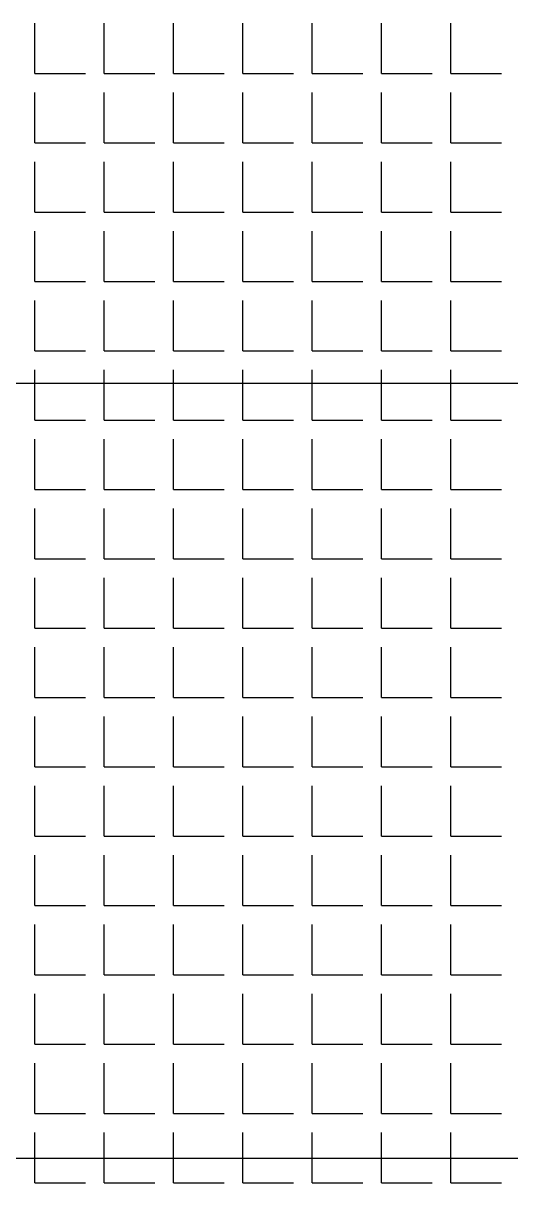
# Model space of a CAD drawing. Header units: inches. Extents: x -7543 to -822, y 102837 to 190349.
# Drawn here: x -835.33567 to -835.31633, y 102837.04885 to 102837.09485 of the extents above; entities that cross this region are included whole.
import ezdxf

# ---------------------------------------------------------------- set-up
doc = ezdxf.new("R2010")
doc.units = ezdxf.units.IN
doc.header["$MEASUREMENT"] = 0
doc.layers.add('ICOL', color=55, linetype='Continuous', lineweight=25)
doc.layers.add('TARAMA', color=8, linetype='Continuous', lineweight=25)

msp = doc.modelspace()

# ---------------------------------------------------------------- linework, layer by layer
at = {"layer": 'ICOL'}
for p, q in [((-835.3578920337359, 102837.0805632616), (-835.2403920333097, 102837.0805632616)), ((-835.3578920337359, 102837.0498214228), (-835.2103919987514, 102837.0498214228))]:
    msp.add_line(p, q, dxfattribs=at)
at = {"layer": 'TARAMA'}
for p, q in [((-835.3352067349522, 102837.0928468213), (-835.3352067349522, 102837.0948468213)), ((-835.3324567349521, 102837.0928468213), (-835.3324567349521, 102837.0948468213)), ((-835.3297067349521, 102837.0928468213), (-835.3297067349521, 102837.0948468213)), ((-835.3269567349521, 102837.0928468213), (-835.3269567349521, 102837.0948468213)), ((-835.3242067349521, 102837.0928468213), (-835.3242067349521, 102837.0948468213)), ((-835.3214567349521, 102837.0928468213), (-835.3214567349521, 102837.0948468213)), ((-835.3187067349521, 102837.0928468213), (-835.3187067349521, 102837.0948468213)), ((-835.3352067349522, 102837.0928468213), (-835.3332067349521, 102837.0928468213)), ((-835.3324567349521, 102837.0928468213), (-835.3304567349521, 102837.0928468213)), ((-835.3297067349521, 102837.0928468213), (-835.3277067349521, 102837.0928468213)), ((-835.3269567349521, 102837.0928468213), (-835.3249567349521, 102837.0928468213)), ((-835.3242067349521, 102837.0928468213), (-835.3222067349521, 102837.0928468213)), ((-835.3214567349521, 102837.0928468213), (-835.3194567349522, 102837.0928468213)), ((-835.3187067349521, 102837.0928468213), (-835.3167067349522, 102837.0928468213)), ((-835.3352067349522, 102837.0900968213), (-835.3352067349522, 102837.0920968213)), ((-835.3324567349521, 102837.0900968213), (-835.3324567349521, 102837.0920968213)), ((-835.3297067349521, 102837.0900968213), (-835.3297067349521, 102837.0920968213)), ((-835.3269567349521, 102837.0900968213), (-835.3269567349521, 102837.0920968213)), ((-835.3242067349521, 102837.0900968213), (-835.3242067349521, 102837.0920968213)), ((-835.3214567349521, 102837.0900968213), (-835.3214567349521, 102837.0920968213)), ((-835.3187067349521, 102837.0900968213), (-835.3187067349521, 102837.0920968213)), ((-835.3352067349522, 102837.0900968213), (-835.3332067349521, 102837.0900968213)), ((-835.3324567349521, 102837.0900968213), (-835.3304567349521, 102837.0900968213)), ((-835.3297067349521, 102837.0900968213), (-835.3277067349521, 102837.0900968213)), ((-835.3269567349521, 102837.0900968213), (-835.3249567349521, 102837.0900968213)), ((-835.3242067349521, 102837.0900968213), (-835.3222067349521, 102837.0900968213)), ((-835.3214567349521, 102837.0900968213), (-835.3194567349522, 102837.0900968213)), ((-835.3187067349521, 102837.0900968213), (-835.3167067349522, 102837.0900968213)), ((-835.3352067349522, 102837.0873468213), (-835.3352067349522, 102837.0893468213)), ((-835.3324567349521, 102837.0873468213), (-835.3324567349521, 102837.0893468213)), ((-835.3297067349521, 102837.0873468213), (-835.3297067349521, 102837.0893468213)), ((-835.3269567349521, 102837.0873468213), (-835.3269567349521, 102837.0893468213)), ((-835.3242067349521, 102837.0873468213), (-835.3242067349521, 102837.0893468213)), ((-835.3214567349521, 102837.0873468213), (-835.3214567349521, 102837.0893468213)), ((-835.3187067349521, 102837.0873468213), (-835.3187067349521, 102837.0893468213)), ((-835.3352067349522, 102837.0873468213), (-835.3332067349521, 102837.0873468213)), ((-835.3324567349521, 102837.0873468213), (-835.3304567349521, 102837.0873468213)), ((-835.3297067349521, 102837.0873468213), (-835.3277067349521, 102837.0873468213)), ((-835.3269567349521, 102837.0873468213), (-835.3249567349521, 102837.0873468213)), ((-835.3242067349521, 102837.0873468213), (-835.3222067349521, 102837.0873468213)), ((-835.3214567349521, 102837.0873468213), (-835.3194567349522, 102837.0873468213)), ((-835.3187067349521, 102837.0873468213), (-835.3167067349522, 102837.0873468213)), ((-835.3352067349522, 102837.0845968213), (-835.3352067349522, 102837.0865968213)), ((-835.3324567349521, 102837.0845968213), (-835.3324567349521, 102837.0865968213)), ((-835.3297067349521, 102837.0845968213), (-835.3297067349521, 102837.0865968213)), ((-835.3269567349521, 102837.0845968213), (-835.3269567349521, 102837.0865968213)), ((-835.3242067349521, 102837.0845968213), (-835.3242067349521, 102837.0865968213)), ((-835.3214567349521, 102837.0845968213), (-835.3214567349521, 102837.0865968213)), ((-835.3187067349521, 102837.0845968213), (-835.3187067349521, 102837.0865968213)), ((-835.3352067349522, 102837.0845968213), (-835.3332067349521, 102837.0845968213)), ((-835.3324567349521, 102837.0845968213), (-835.3304567349521, 102837.0845968213)), ((-835.3297067349521, 102837.0845968213), (-835.3277067349521, 102837.0845968213)), ((-835.3269567349521, 102837.0845968213), (-835.3249567349521, 102837.0845968213)), ((-835.3242067349521, 102837.0845968213), (-835.3222067349521, 102837.0845968213)), ((-835.3214567349521, 102837.0845968213), (-835.3194567349522, 102837.0845968213)), ((-835.3187067349521, 102837.0845968213), (-835.3167067349522, 102837.0845968213)), ((-835.3352067349522, 102837.0818468213), (-835.3352067349522, 102837.0838468213)), ((-835.3324567349521, 102837.0818468213), (-835.3324567349521, 102837.0838468213)), ((-835.3297067349521, 102837.0818468213), (-835.3297067349521, 102837.0838468213)), ((-835.3269567349521, 102837.0818468213), (-835.3269567349521, 102837.0838468213)), ((-835.3242067349521, 102837.0818468213), (-835.3242067349521, 102837.0838468213)), ((-835.3214567349521, 102837.0818468213), (-835.3214567349521, 102837.0838468213)), ((-835.3187067349521, 102837.0818468213), (-835.3187067349521, 102837.0838468213)), ((-835.3352067349522, 102837.0818468213), (-835.3332067349521, 102837.0818468213)), ((-835.3324567349521, 102837.0818468213), (-835.3304567349521, 102837.0818468213)), ((-835.3297067349521, 102837.0818468213), (-835.3277067349521, 102837.0818468213)), ((-835.3269567349521, 102837.0818468213), (-835.3249567349521, 102837.0818468213)), ((-835.3242067349521, 102837.0818468213), (-835.3222067349521, 102837.0818468213)), ((-835.3214567349521, 102837.0818468213), (-835.3194567349522, 102837.0818468213)), ((-835.3187067349521, 102837.0818468213), (-835.3167067349522, 102837.0818468213)), ((-835.3352067349522, 102837.0790968213), (-835.3352067349522, 102837.0810968213)), ((-835.3324567349521, 102837.0790968213), (-835.3324567349521, 102837.0810968213)), ((-835.3297067349521, 102837.0790968213), (-835.3297067349521, 102837.0810968213)), ((-835.3269567349521, 102837.0790968213), (-835.3269567349521, 102837.0810968213)), ((-835.3242067349521, 102837.0790968213), (-835.3242067349521, 102837.0810968213)), ((-835.3214567349521, 102837.0790968213), (-835.3214567349521, 102837.0810968213)), ((-835.3187067349521, 102837.0790968213), (-835.3187067349521, 102837.0810968213)), ((-835.3352067349522, 102837.0790968213), (-835.3332067349521, 102837.0790968213)), ((-835.3324567349521, 102837.0790968213), (-835.3304567349521, 102837.0790968213)), ((-835.3297067349521, 102837.0790968213), (-835.3277067349521, 102837.0790968213)), ((-835.3269567349521, 102837.0790968213), (-835.3249567349521, 102837.0790968213)), ((-835.3242067349521, 102837.0790968213), (-835.3222067349521, 102837.0790968213)), ((-835.3214567349521, 102837.0790968213), (-835.3194567349522, 102837.0790968213)), ((-835.3187067349521, 102837.0790968213), (-835.3167067349522, 102837.0790968213)), ((-835.3352067349522, 102837.0763468213), (-835.3352067349522, 102837.0783468213)), ((-835.3324567349521, 102837.0763468213), (-835.3324567349521, 102837.0783468213)), ((-835.3297067349521, 102837.0763468213), (-835.3297067349521, 102837.0783468213)), ((-835.3269567349521, 102837.0763468213), (-835.3269567349521, 102837.0783468213)), ((-835.3242067349521, 102837.0763468213), (-835.3242067349521, 102837.0783468213)), ((-835.3214567349521, 102837.0763468213), (-835.3214567349521, 102837.0783468213)), ((-835.3187067349521, 102837.0763468213), (-835.3187067349521, 102837.0783468213)), ((-835.3352067349522, 102837.0763468213), (-835.3332067349521, 102837.0763468213)), ((-835.3324567349521, 102837.0763468213), (-835.3304567349521, 102837.0763468213)), ((-835.3297067349521, 102837.0763468213), (-835.3277067349521, 102837.0763468213)), ((-835.3269567349521, 102837.0763468213), (-835.3249567349521, 102837.0763468213)), ((-835.3242067349521, 102837.0763468213), (-835.3222067349521, 102837.0763468213)), ((-835.3214567349521, 102837.0763468213), (-835.3194567349522, 102837.0763468213)), ((-835.3187067349521, 102837.0763468213), (-835.3167067349522, 102837.0763468213)), ((-835.3352067349522, 102837.0735968213), (-835.3352067349522, 102837.0755968213)), ((-835.3324567349521, 102837.0735968213), (-835.3324567349521, 102837.0755968213)), ((-835.3297067349521, 102837.0735968213), (-835.3297067349521, 102837.0755968213)), ((-835.3269567349521, 102837.0735968213), (-835.3269567349521, 102837.0755968213)), ((-835.3242067349521, 102837.0735968213), (-835.3242067349521, 102837.0755968213)), ((-835.3214567349521, 102837.0735968213), (-835.3214567349521, 102837.0755968213)), ((-835.3187067349521, 102837.0735968213), (-835.3187067349521, 102837.0755968213)), ((-835.3352067349522, 102837.0735968213), (-835.3332067349521, 102837.0735968213)), ((-835.3324567349521, 102837.0735968213), (-835.3304567349521, 102837.0735968213)), ((-835.3297067349521, 102837.0735968213), (-835.3277067349521, 102837.0735968213)), ((-835.3269567349521, 102837.0735968213), (-835.3249567349521, 102837.0735968213)), ((-835.3242067349521, 102837.0735968213), (-835.3222067349521, 102837.0735968213)), ((-835.3214567349521, 102837.0735968213), (-835.3194567349522, 102837.0735968213)), ((-835.3187067349521, 102837.0735968213), (-835.3167067349522, 102837.0735968213)), ((-835.3352067349522, 102837.0708468213), (-835.3352067349522, 102837.0728468213)), ((-835.3324567349521, 102837.0708468213), (-835.3324567349521, 102837.0728468213)), ((-835.3297067349521, 102837.0708468213), (-835.3297067349521, 102837.0728468213)), ((-835.3269567349521, 102837.0708468213), (-835.3269567349521, 102837.0728468213)), ((-835.3242067349521, 102837.0708468213), (-835.3242067349521, 102837.0728468213)), ((-835.3214567349521, 102837.0708468213), (-835.3214567349521, 102837.0728468213)), ((-835.3187067349521, 102837.0708468213), (-835.3187067349521, 102837.0728468213)), ((-835.3352067349522, 102837.0708468213), (-835.3332067349521, 102837.0708468213)), ((-835.3324567349521, 102837.0708468213), (-835.3304567349521, 102837.0708468213)), ((-835.3297067349521, 102837.0708468213), (-835.3277067349521, 102837.0708468213)), ((-835.3269567349521, 102837.0708468213), (-835.3249567349521, 102837.0708468213)), ((-835.3242067349521, 102837.0708468213), (-835.3222067349521, 102837.0708468213)), ((-835.3214567349521, 102837.0708468213), (-835.3194567349522, 102837.0708468213)), ((-835.3187067349521, 102837.0708468213), (-835.3167067349522, 102837.0708468213)), ((-835.3352067349522, 102837.0680968213), (-835.3352067349522, 102837.0700968213)), ((-835.3324567349521, 102837.0680968213), (-835.3324567349521, 102837.0700968213)), ((-835.3297067349521, 102837.0680968213), (-835.3297067349521, 102837.0700968213)), ((-835.3269567349521, 102837.0680968213), (-835.3269567349521, 102837.0700968213)), ((-835.3242067349521, 102837.0680968213), (-835.3242067349521, 102837.0700968213)), ((-835.3214567349521, 102837.0680968213), (-835.3214567349521, 102837.0700968213)), ((-835.3187067349521, 102837.0680968213), (-835.3187067349521, 102837.0700968213)), ((-835.3352067349522, 102837.0680968213), (-835.3332067349521, 102837.0680968213)), ((-835.3324567349521, 102837.0680968213), (-835.3304567349521, 102837.0680968213)), ((-835.3297067349521, 102837.0680968213), (-835.3277067349521, 102837.0680968213)), ((-835.3269567349521, 102837.0680968213), (-835.3249567349521, 102837.0680968213)), ((-835.3242067349521, 102837.0680968213), (-835.3222067349521, 102837.0680968213)), ((-835.3214567349521, 102837.0680968213), (-835.3194567349522, 102837.0680968213)), ((-835.3187067349521, 102837.0680968213), (-835.3167067349522, 102837.0680968213)), ((-835.3352067349522, 102837.0653468213), (-835.3352067349522, 102837.0673468213)), ((-835.3324567349521, 102837.0653468213), (-835.3324567349521, 102837.0673468213)), ((-835.3297067349521, 102837.0653468213), (-835.3297067349521, 102837.0673468213)), ((-835.3269567349521, 102837.0653468213), (-835.3269567349521, 102837.0673468213)), ((-835.3242067349521, 102837.0653468213), (-835.3242067349521, 102837.0673468213)), ((-835.3214567349521, 102837.0653468213), (-835.3214567349521, 102837.0673468213)), ((-835.3187067349521, 102837.0653468213), (-835.3187067349521, 102837.0673468213)), ((-835.3352067349522, 102837.0653468213), (-835.3332067349521, 102837.0653468213)), ((-835.3324567349521, 102837.0653468213), (-835.3304567349521, 102837.0653468213)), ((-835.3297067349521, 102837.0653468213), (-835.3277067349521, 102837.0653468213)), ((-835.3269567349521, 102837.0653468213), (-835.3249567349521, 102837.0653468213)), ((-835.3242067349521, 102837.0653468213), (-835.3222067349521, 102837.0653468213)), ((-835.3214567349521, 102837.0653468213), (-835.3194567349522, 102837.0653468213)), ((-835.3187067349521, 102837.0653468213), (-835.3167067349522, 102837.0653468213)), ((-835.3352067349522, 102837.0625968213), (-835.3352067349522, 102837.0645968213)), ((-835.3324567349521, 102837.0625968213), (-835.3324567349521, 102837.0645968213)), ((-835.3297067349521, 102837.0625968213), (-835.3297067349521, 102837.0645968213)), ((-835.3269567349521, 102837.0625968213), (-835.3269567349521, 102837.0645968213)), ((-835.3242067349521, 102837.0625968213), (-835.3242067349521, 102837.0645968213)), ((-835.3214567349521, 102837.0625968213), (-835.3214567349521, 102837.0645968213)), ((-835.3187067349521, 102837.0625968213), (-835.3187067349521, 102837.0645968213)), ((-835.3352067349522, 102837.0625968213), (-835.3332067349521, 102837.0625968213)), ((-835.3324567349521, 102837.0625968213), (-835.3304567349521, 102837.0625968213)), ((-835.3297067349521, 102837.0625968213), (-835.3277067349521, 102837.0625968213)), ((-835.3269567349521, 102837.0625968213), (-835.3249567349521, 102837.0625968213)), ((-835.3242067349521, 102837.0625968213), (-835.3222067349521, 102837.0625968213)), ((-835.3214567349521, 102837.0625968213), (-835.3194567349522, 102837.0625968213)), ((-835.3187067349521, 102837.0625968213), (-835.3167067349522, 102837.0625968213)), ((-835.3352067349522, 102837.0598468213), (-835.3352067349522, 102837.0618468213)), ((-835.3324567349521, 102837.0598468213), (-835.3324567349521, 102837.0618468213)), ((-835.3297067349521, 102837.0598468213), (-835.3297067349521, 102837.0618468213)), ((-835.3269567349521, 102837.0598468213), (-835.3269567349521, 102837.0618468213)), ((-835.3242067349521, 102837.0598468213), (-835.3242067349521, 102837.0618468213)), ((-835.3214567349521, 102837.0598468213), (-835.3214567349521, 102837.0618468213)), ((-835.3187067349521, 102837.0598468213), (-835.3187067349521, 102837.0618468213)), ((-835.3352067349522, 102837.0598468213), (-835.3332067349521, 102837.0598468213)), ((-835.3324567349521, 102837.0598468213), (-835.3304567349521, 102837.0598468213)), ((-835.3297067349521, 102837.0598468213), (-835.3277067349521, 102837.0598468213)), ((-835.3269567349521, 102837.0598468213), (-835.3249567349521, 102837.0598468213)), ((-835.3242067349521, 102837.0598468213), (-835.3222067349521, 102837.0598468213)), ((-835.3214567349521, 102837.0598468213), (-835.3194567349522, 102837.0598468213)), ((-835.3187067349521, 102837.0598468213), (-835.3167067349522, 102837.0598468213)), ((-835.3352067349522, 102837.0570968213), (-835.3352067349522, 102837.0590968213)), ((-835.3324567349521, 102837.0570968213), (-835.3324567349521, 102837.0590968213)), ((-835.3297067349521, 102837.0570968213), (-835.3297067349521, 102837.0590968213)), ((-835.3269567349521, 102837.0570968213), (-835.3269567349521, 102837.0590968213)), ((-835.3242067349521, 102837.0570968213), (-835.3242067349521, 102837.0590968213)), ((-835.3214567349521, 102837.0570968213), (-835.3214567349521, 102837.0590968213)), ((-835.3187067349521, 102837.0570968213), (-835.3187067349521, 102837.0590968213)), ((-835.3352067349522, 102837.0570968213), (-835.3332067349521, 102837.0570968213)), ((-835.3324567349521, 102837.0570968213), (-835.3304567349521, 102837.0570968213)), ((-835.3297067349521, 102837.0570968213), (-835.3277067349521, 102837.0570968213)), ((-835.3269567349521, 102837.0570968213), (-835.3249567349521, 102837.0570968213)), ((-835.3242067349521, 102837.0570968213), (-835.3222067349521, 102837.0570968213)), ((-835.3214567349521, 102837.0570968213), (-835.3194567349522, 102837.0570968213)), ((-835.3187067349521, 102837.0570968213), (-835.3167067349522, 102837.0570968213)), ((-835.3352067349522, 102837.0543468213), (-835.3352067349522, 102837.0563468213)), ((-835.3324567349521, 102837.0543468213), (-835.3324567349521, 102837.0563468213)), ((-835.3297067349521, 102837.0543468213), (-835.3297067349521, 102837.0563468213)), ((-835.3269567349521, 102837.0543468213), (-835.3269567349521, 102837.0563468213)), ((-835.3242067349521, 102837.0543468213), (-835.3242067349521, 102837.0563468213)), ((-835.3214567349521, 102837.0543468213), (-835.3214567349521, 102837.0563468213)), ((-835.3187067349521, 102837.0543468213), (-835.3187067349521, 102837.0563468213)), ((-835.3352067349522, 102837.0543468213), (-835.3332067349521, 102837.0543468213)), ((-835.3324567349521, 102837.0543468213), (-835.3304567349521, 102837.0543468213)), ((-835.3297067349521, 102837.0543468213), (-835.3277067349521, 102837.0543468213)), ((-835.3269567349521, 102837.0543468213), (-835.3249567349521, 102837.0543468213)), ((-835.3242067349521, 102837.0543468213), (-835.3222067349521, 102837.0543468213)), ((-835.3214567349521, 102837.0543468213), (-835.3194567349522, 102837.0543468213)), ((-835.3187067349521, 102837.0543468213), (-835.3167067349522, 102837.0543468213)), ((-835.3352067349522, 102837.0515968213), (-835.3352067349522, 102837.0535968213)), ((-835.3324567349521, 102837.0515968213), (-835.3324567349521, 102837.0535968213)), ((-835.3297067349521, 102837.0515968213), (-835.3297067349521, 102837.0535968213)), ((-835.3269567349521, 102837.0515968213), (-835.3269567349521, 102837.0535968213)), ((-835.3242067349521, 102837.0515968213), (-835.3242067349521, 102837.0535968213)), ((-835.3214567349521, 102837.0515968213), (-835.3214567349521, 102837.0535968213)), ((-835.3187067349521, 102837.0515968213), (-835.3187067349521, 102837.0535968213)), ((-835.3352067349522, 102837.0515968213), (-835.3332067349521, 102837.0515968213)), ((-835.3324567349521, 102837.0515968213), (-835.3304567349521, 102837.0515968213)), ((-835.3297067349521, 102837.0515968213), (-835.3277067349521, 102837.0515968213)), ((-835.3269567349521, 102837.0515968213), (-835.3249567349521, 102837.0515968213)), ((-835.3242067349521, 102837.0515968213), (-835.3222067349521, 102837.0515968213)), ((-835.3214567349521, 102837.0515968213), (-835.3194567349522, 102837.0515968213)), ((-835.3187067349521, 102837.0515968213), (-835.3167067349522, 102837.0515968213)), ((-835.3352067349522, 102837.0488468213), (-835.3352067349522, 102837.0508468213)), ((-835.3324567349521, 102837.0488468213), (-835.3324567349521, 102837.0508468213)), ((-835.3297067349521, 102837.0488468213), (-835.3297067349521, 102837.0508468213)), ((-835.3269567349521, 102837.0488468213), (-835.3269567349521, 102837.0508468213)), ((-835.3242067349521, 102837.0488468213), (-835.3242067349521, 102837.0508468213)), ((-835.3214567349521, 102837.0488468213), (-835.3214567349521, 102837.0508468213)), ((-835.3187067349521, 102837.0488468213), (-835.3187067349521, 102837.0508468213)), ((-835.3352067349522, 102837.0488468213), (-835.3332067349521, 102837.0488468213)), ((-835.3324567349521, 102837.0488468213), (-835.3304567349521, 102837.0488468213)), ((-835.3297067349521, 102837.0488468213), (-835.3277067349521, 102837.0488468213)), ((-835.3269567349521, 102837.0488468213), (-835.3249567349521, 102837.0488468213)), ((-835.3242067349521, 102837.0488468213), (-835.3222067349521, 102837.0488468213)), ((-835.3214567349521, 102837.0488468213), (-835.3194567349522, 102837.0488468213)), ((-835.3187067349521, 102837.0488468213), (-835.3167067349522, 102837.0488468213))]:
    msp.add_line(p, q, dxfattribs=at)

doc.saveas('drawing.dxf')
